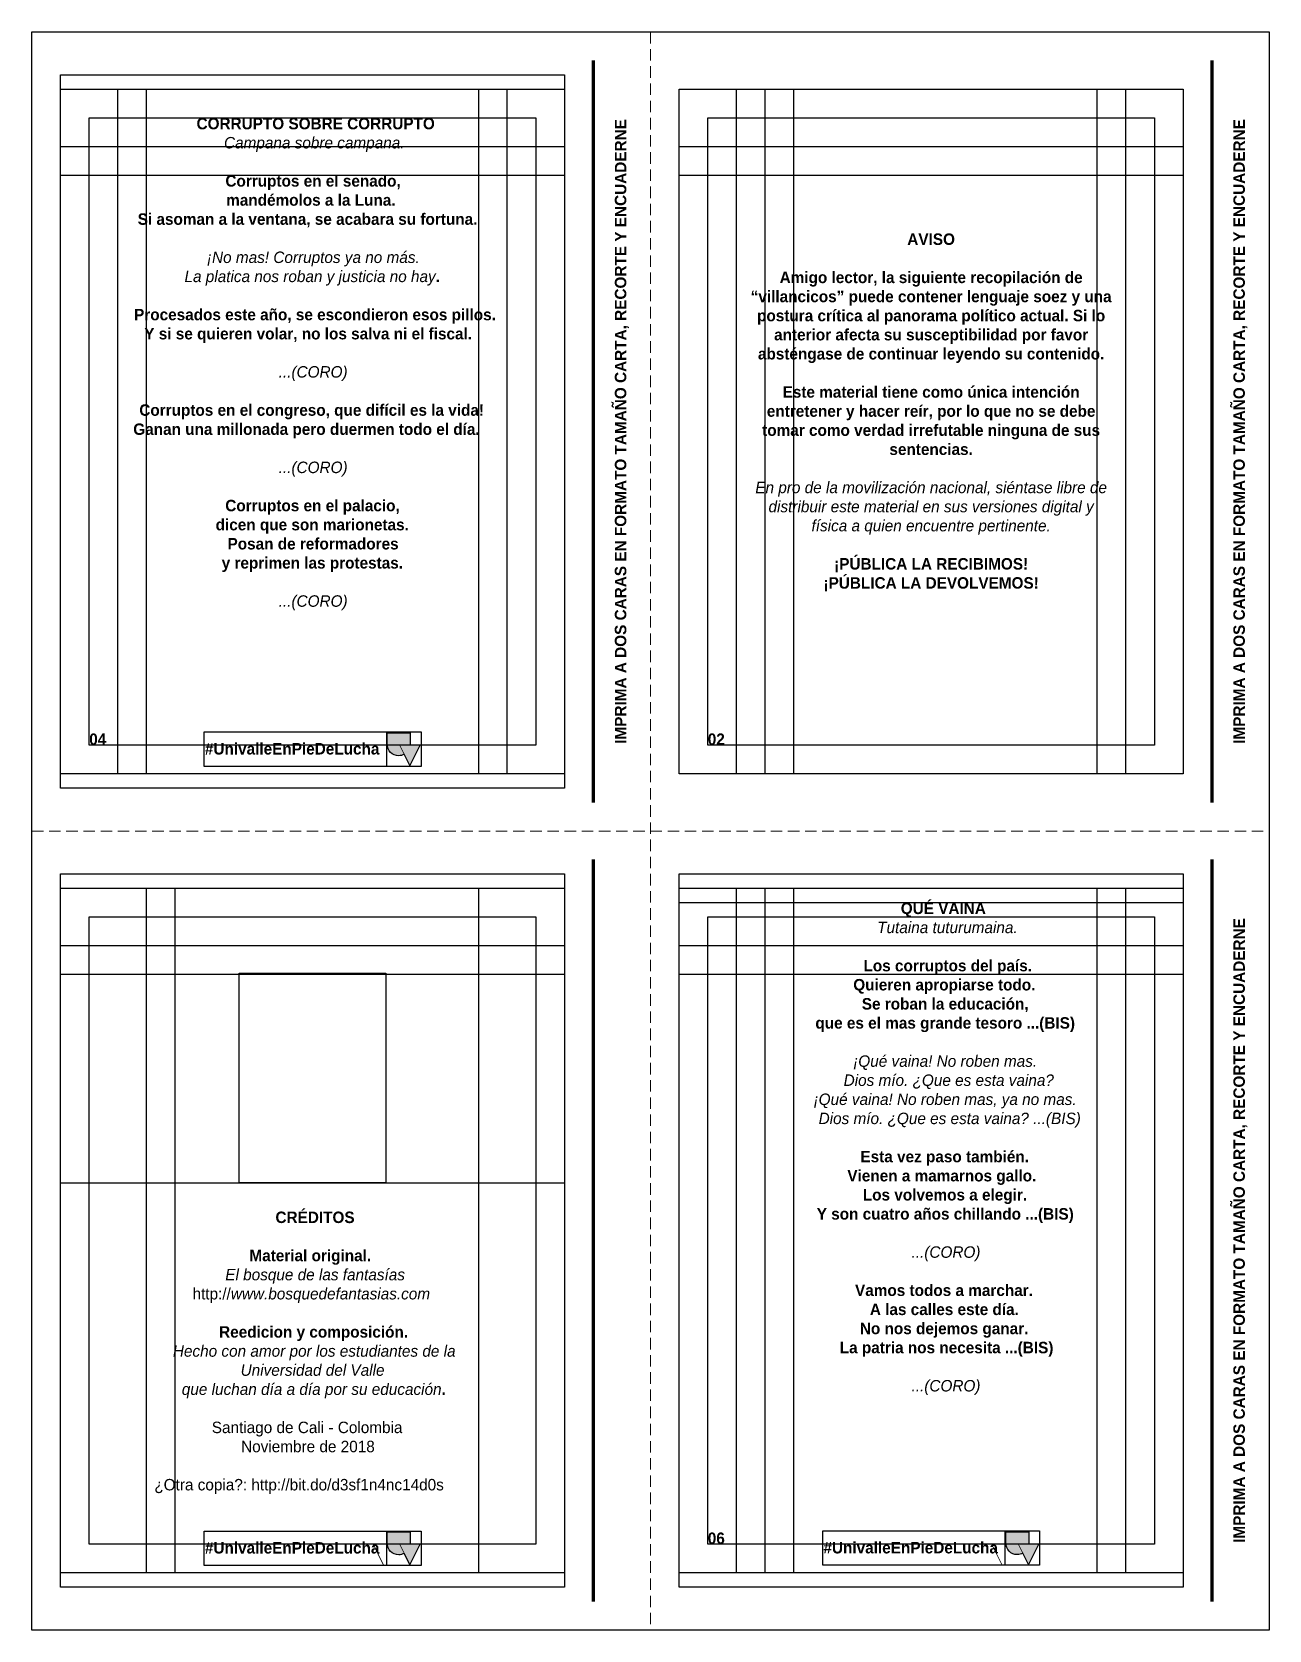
# Paper-space layout '01 Univalle' of a CAD drawing. Header units: millimetres. Extents: x -1 to 215, y -1 to 278.
import ezdxf

# ---------------------------------------------------------------- set-up
doc = ezdxf.new("R2010")
doc.units = ezdxf.units.MM
doc.linetypes.add('JIS_02_2.0', pattern=[3, 2, -1])
doc.layers.get('defpoints').update_dxf_attribs({"color": 6})
doc.layers.add('h1', color=1, linetype='Continuous', true_color=0xff0000)
doc.layers.add('h3', color=7, linetype='Continuous', true_color=0xff6464)
doc.layers.add('img', color=255, linetype='Continuous')
doc.layers.add('relleno white', color=255, linetype='Continuous')
for name, color, linetype, lineweight, true_color in [('rotulo solid h1', 1, 'Continuous', 9, 0xff0000), ('rotulo solid h4', 7, 'Continuous', 100, 0xffc8c8), ('rotulo striped h2', 7, 'JIS_02_2.0', 9, 0xff6464)]:
    doc.layers.add(name, color=color, linetype=linetype, lineweight=lineweight, true_color=true_color)
doc.styles.get("Standard").update_dxf_attribs({"font": 'arial.ttf'})
picture_1 = doc.add_image_def('image5.png', size_in_pixel=(1653, 2339))
picture_2 = doc.add_image_def('image6.png', size_in_pixel=(1653, 2339))
picture_3 = doc.add_image_def('image7.png', size_in_pixel=(1653, 2339))
picture_4 = doc.add_image_def('image8.png', size_in_pixel=(240, 343))

psp = doc.layouts.new('01 Univalle')

# ---------------------------------------------------------------- hatches: boundary and pattern name
at = {"layer": 'relleno white'}
h = psp.add_hatch(color=256, dxfattribs=at)
h.dxf.hatch_style = 1
edge = h.paths.add_edge_path()
edge.add_line((65.03807722871986, 153.5381219668909), (66.78807722871983, 153.5381219668909))
edge.add_line((66.78807722871983, 153.5381219668909), (64.98807722871985, 149.9381219668909))
edge.add_line((64.98807722871985, 149.9381219668909), (64.0116095448674, 151.8910573345958))
edge.add_arc((63.03807722871971, 153.6381219668914), 2.000000000000462, 270.00000000000324, 299.1282512180489, ccw=False)
edge.add_arc((63.03807722871983, 153.6381219668909), 1.999999999999972, 180, 270, ccw=False)
edge.add_line((61.03807722871986, 153.6381219668909), (61.03807722871986, 155.6381219668909))
edge.add_line((61.03807722871986, 155.6381219668909), (65.03807722871986, 155.6381219668909))
edge.add_line((65.03807722871986, 155.6381219668909), (65.03807722871986, 153.5381219668909))
h = psp.add_hatch(color=256, dxfattribs=at)
h.dxf.hatch_style = 1
edge = h.paths.add_edge_path()
edge.add_line((65.03807722871989, 14.03680107994319), (66.78807722871986, 14.03680107994319))
edge.add_line((66.78807722871986, 14.03680107994319), (64.98807722871987, 10.43680107994322))
edge.add_line((64.98807722871987, 10.43680107994322), (64.01160954486743, 12.38973644764812))
edge.add_arc((63.03807722871974, 14.13680107994367), 2.000000000000462, 270.00000000000324, 299.1282512180489, ccw=False)
edge.add_arc((63.03807722871986, 14.13680107994318), 1.999999999999972, 180, 270, ccw=False)
edge.add_line((61.03807722871989, 14.13680107994318), (61.03807722871989, 16.13680107994324))
edge.add_line((61.03807722871989, 16.13680107994324), (65.03807722871989, 16.13680107994324))
edge.add_line((65.03807722871989, 16.13680107994324), (65.03807722871989, 14.03680107994319))
h = psp.add_hatch(color=256, dxfattribs=at)
h.dxf.hatch_style = 1
edge = h.paths.add_edge_path()
edge.add_line((173.0380772287199, 14.06229419776855), (174.7880772287198, 14.06229419776855))
edge.add_line((174.7880772287198, 14.06229419776855), (172.9880772287198, 10.46229419776859))
edge.add_line((172.9880772287198, 10.46229419776859), (172.0116095448674, 12.41522956547348))
edge.add_arc((171.0380772287197, 14.16229419776903), 2.000000000000462, 270.00000000000324, 299.1282512180489, ccw=False)
edge.add_arc((171.0380772287198, 14.16229419776855), 1.999999999999972, 180, 270, ccw=False)
edge.add_line((169.0380772287199, 14.16229419776855), (169.0380772287199, 16.1622941977686))
edge.add_line((169.0380772287199, 16.1622941977686), (173.0380772287199, 16.1622941977686))
edge.add_line((173.0380772287199, 16.1622941977686), (173.0380772287199, 14.06229419776855))

# ---------------------------------------------------------------- linework, layer by layer
at = {"layer": 'defpoints'}
for points in [[(-0.9999999999999982, 278), (215, 278), (215, -1), (-0.9999999999999982, -1)], [(4.000000000000002, 268), (92, 268), (92, 148.5), (4, 148.5)], [(112, 268), (200, 268), (200, 148.5), (112, 148.5)], [(9.000000000000002, 263), (87, 263), (87, 153.5), (9.000000000000002, 153.5)], [(117, 263), (195, 263), (195, 153.5), (117, 153.5)], [(29.06192277128019, 155.7881219668909), (66.93807722871992, 155.7881219668909), (66.93807722871986, 149.7881219668909), (29.06192277128014, 149.7881219668909)], [(60.93807722871986, 155.7881219668909), (66.93807722871986, 155.7881219668909), (66.93807722871986, 149.7881219668909), (60.93807722871986, 149.7881219668909)], [(4.000000000000018, 128.5), (92.00000000000001, 128.5), (92.00000000000001, 8.999999999999986), (4.000000000000014, 9)], [(112, 128.5), (200, 128.5), (200, 8.999999999999986), (112, 9)], [(9.000000000000016, 123.5), (87.00000000000001, 123.5), (87.00000000000001, 14), (9.000000000000016, 14)], [(117, 123.5), (195, 123.5), (195, 14), (117, 14)], [(29.06192277128022, 16.28680107994319), (66.93807722871995, 16.28680107994319), (66.93807722871989, 10.28680107994319), (29.06192277128017, 10.28680107994319)], [(60.93807722871989, 16.28680107994319), (66.93807722871989, 16.28680107994319), (66.93807722871989, 10.28680107994319), (60.93807722871989, 10.28680107994319)], [(137.0619227712802, 16.31229419776855), (174.9380772287199, 16.31229419776855), (174.9380772287199, 10.31229419776855), (137.0619227712801, 10.31229419776855)], [(168.9380772287199, 16.31229419776855), (174.9380772287199, 16.31229419776855), (174.9380772287199, 10.31229419776855), (168.9380772287199, 10.31229419776855)]]:
    psp.add_lwpolyline(points, close=True, dxfattribs=at)
for points in [[(14, 148.5), (14, 268)], [(19, 148.5), (19, 268)], [(77, 148.5), (77, 268)], [(82, 148.5), (82, 268)], [(122, 148.5), (122, 268)], [(127, 148.5), (127, 268)], [(132, 148.5), (132, 268)], [(185, 148.5), (185, 268)], [(190, 148.5), (190, 268)], [(4, 258), (92, 258)], [(112, 258), (200, 258)], [(4, 253), (92, 253)], [(112, 253), (200, 253)], [(19.00000000000006, 9.000000000000028), (19.00000000000006, 128.5)], [(24.00000000000006, 9.000000000000028), (24.00000000000006, 128.5)], [(77.00000000000006, 9.000000000000028), (77.00000000000006, 128.5)], [(122, 9.000000000000028), (122, 128.5)], [(127, 9.000000000000028), (127, 128.5)], [(132, 9.000000000000028), (132, 128.5)], [(185, 9.000000000000028), (185, 128.5)], [(190, 9.000000000000028), (190, 128.5)], [(112, 126), (200, 126)], [(4.000000000000057, 118.5), (92.00000000000006, 118.5)], [(112, 118.5), (200, 118.5)], [(4.000000000000057, 113.5), (92.00000000000006, 113.5)], [(112, 113.5), (200, 113.5)], [(4.000000000000057, 77.05416666666667), (92.00000000000006, 77.05416666666667)]]:
    psp.add_lwpolyline(points, dxfattribs=at)
for points in [[(65.03807722871986, 153.5381219668909), (66.78807722871983, 153.5381219668909), (64.98807722871985, 149.9381219668909), (64.0116095448674, 151.8910573345958, -0.1277847666028438), (63.03807722871983, 151.6381219668909, -0.414213562373095), (61.03807722871986, 153.6381219668909), (61.03807722871986, 155.6381219668909), (65.03807722871986, 155.6381219668909)], [(65.03807722871989, 14.03680107994319), (66.78807722871986, 14.03680107994319), (64.98807722871987, 10.43680107994322), (64.01160954486743, 12.38973644764812, -0.1277847666028438), (63.03807722871986, 12.13680107994321, -0.414213562373095), (61.03807722871989, 14.13680107994318), (61.03807722871989, 16.13680107994324), (65.03807722871989, 16.13680107994324)], [(173.0380772287199, 14.06229419776855), (174.7880772287198, 14.06229419776855), (172.9880772287198, 10.46229419776859), (172.0116095448674, 12.41522956547348, -0.1277847666028438), (171.0380772287198, 12.16229419776857, -0.414213562373095), (169.0380772287199, 14.16229419776855), (169.0380772287199, 16.1622941977686), (173.0380772287199, 16.1622941977686)]]:
    psp.add_lwpolyline(points, format="xyb", close=True, dxfattribs=at)
at = {"layer": 'rotulo solid h1'}
for points in [[(64.98807722871985, 149.9381219668909), (63.18807722871988, 153.5381219668909), (66.78807722871983, 153.5381219668909)], [(60.35085751876204, 10.43680107994322), (58.55085751876209, 14.03680107994322), (62.150857518762, 14.03680107994319)], [(64.98807722871987, 10.43680107994322), (63.18807722871991, 14.03680107994322), (66.78807722871986, 14.03680107994319)], [(168.350857518762, 10.46229419776859), (166.5508575187621, 14.06229419776858), (170.150857518762, 14.06229419776855)], [(172.9880772287198, 10.46229419776859), (171.1880772287199, 14.06229419776858), (174.7880772287198, 14.06229419776855)]]:
    psp.add_lwpolyline(points, dxfattribs=at)
at = {"layer": 'rotulo solid h4'}
for points in [[(96.99999999999999, 273), (97, 143.5)], [(205, 273), (205, 143.5)], [(97.00000000000001, 133.5), (97.00000000000003, 4)], [(205, 133.5), (205, 4)]]:
    psp.add_lwpolyline(points, dxfattribs=at)
at = {"layer": 'rotulo striped h2'}
for points in [[(107, 278), (107, -1)], [(-0.9999999999999982, 138.5), (215, 138.5)]]:
    psp.add_lwpolyline(points, dxfattribs=at)

# ---------------------------------------------------------------- texts
at = {"layer": 'h1', "char_height": 2}
for s, width, heights, insert, attachment_point in [('\\pi18.73496;{\\fTw Cen MT|b1|i0|c0|p34;CORRUPTO SOBRE CORRUPTO\\P\\pi23.53137;\\fTw Cen MT|b0|i1|c0|p34;\\C11;\\c6579455;Campana sobre campana.\\H1.34472x; \\H0.74365x;\\P\\pi39;\\fTw Cen MT|b1|i0|c0|p34;\\H1.22069x;\\C256; \\H0.81921x;\\P\\pi23.77456;Corruptos en el senado,\\H1.27652x; \\H0.78338x;\\P\\pi23.91318;mandémolos a la Luna.\\H1.26629x; \\H0.78971x;\\P\\pi8.46458;Si asoman a la ventana, se acabara su fortuna.\\H1.27275x; \\H0.7857x;\\P\\pi39;\\H1.25232x; \\H0.79852x;\\P\\pi20.55178;\\fTw Cen MT|b0|i1|c0|p34;¡No mas! Corruptos ya no más.\\H1.2583x; \\H0.79472x;\\P\\pi16.63399;La platica nos roban y justicia no hay\\fTw Cen MT|b1|i0|c0|p34;.\\H1.2563x; \\H0.79599x;\\P\\pi39;\\H1.25017x; \\H0.79989x;\\P\\pi7.83321;Procesados este año, se escondieron esos pillos.\\H1.26898x; \\H0.78803x;\\P\\pi9.61158;Y si se quieren volar, no los salva ni el fiscal.\\H1.27299x; \\H0.78555x;\\P\\pi39;\\H1.25224x; \\H0.79857x;\\P\\pi33.07785;\\fTw Cen MT|b0|i1|c0|p34;\\C11;\\c6579455;...(CORO)\\H1.24925x; \\H0.80048x;\\P\\pi39;\\fTw Cen MT|b1|i0|c0|p34;\\H1.25025x;\\C256; \\H0.79984x;\\P\\pi8.73953;Corruptos en el congreso, que difícil es la vida!\\H1.26972x; \\H0.78758x;\\P\\pi7.69231;Ganan una millonada pero duermen todo el día.\\H1.27237x; \\H0.78594x;\\P\\pi39;\\H1.25206x; \\H0.79868x;\\P\\pi33.07785;\\fTw Cen MT|b0|i1|c0|p34;\\C11;\\c6579455;...(CORO)\\H1.24931x; \\H0.80044x;\\P\\pi39;\\fTw Cen MT|b1|i0|c0|p34;\\H1.25023x;\\C256; \\H0.79985x;\\P\\pi23.75171;Corruptos en el palacio,\\H1.26896x; \\H0.78804x;\\P\\pi22.07083;dicen que son marionetas. \\H1.27224x; \\H0.78602x;\\P\\pi24.14623;Posan de reformadores\\H1.27191x; \\H0.78622x;\\P\\pi23.12567;y reprimen las protestas.\\H1.27164x; \\H0.78639x;\\P\\pi39;\\H1.25231x; \\H0.79853x;\\P\\pi33.07785;\\fTw Cen MT|b0|i1|c0|p34;\\C11;\\c6579455;...(CORO)\\H1.24923x; }', 78, [0], (9.000000000000002, 263), 1), ('{\\fTw Cen MT|b1|i0|c0|p34;AVISO \\P\\PAmigo lector, la siguiente recopilación de “villancicos” puede contener lenguaje soez y una postura crítica al panorama político actual. Si lo anterior afecta su susceptibilidad por favor absténgase de continuar leyendo su contenido.  \\P\\PEste material tiene como única intención entretener y hacer reír, por lo que no se debe tomar como verdad irrefutable ninguna de sus sentencias. \\P\\P\\fTw Cen MT|b0|i1|c0|p34;\\C11;\\c6579455;En pro de la movilización nacional, siéntase libre de distribuir este material en sus versiones digital y física a quien encuentre pertinente. \\fTw Cen MT|b1|i0|c0|p34;\\P\\C256;\\P¡PÚBLICA LA RECIBIMOS! \\P¡PÚBLICA LA DEVOLVEMOS! \\P\\P }', 63, [179.8472093934483], (156, 208.25), 5), ('{\\fTw Cen MT|b1|i0|c0|p34;04}', 10.00000000000003, [52.38720165739741], (9.000000000000028, 153.5), 7), ('{\\fTw Cen MT|b1|i0|c0|p34;\\C255;#UnivalleEnPieDeLucha}', 58, [0], (44.43280742558832, 152.8393868232059), 5), ('{\\fTw Cen MT|b1|i0|c0|p34;02}', 10.00000000000003, [52.38720165739741], (117, 153.5), 7), ('\\pi18.69726;{\\fTw Cen MT|b1|i0|c0|p34;QUÉ VAINA\\P\\pi14.58012;\\fTw Cen MT|b0|i1|c0|p34;\\C11;\\c6579455;Tutaina tuturumaina.\\H1.48071x; \\H0.67535x;\\P\\pi26.5;\\H1.1731x;\\C252; \\H0.85244x;\\P\\pi12.18774;\\fTw Cen MT|b1|i0|c0|p34;\\C256;Los corruptos del país.\\H1.29239x; \\H0.77376x;\\P\\pi10.40404;Quieren apropiarse todo.\\H1.26329x; \\H0.79158x;\\P\\pi11.89071;Se roban la educación,\\H1.27413x; \\H0.78485x;\\P\\pi3.79018;que es el mas grande tesoro ...(BIS)\\H1.28423x; \\H0.77868x;\\P\\pi26.5;\\H1.25497x; \\H0.79683x;\\P\\pi10.39494;\\fTw Cen MT|b0|i1|c0|p34;\\C11;\\c6579455;¡Qué vaina! No roben mas.\\H1.25741x; \\H0.79528x;\\P\\pi8.72222;Dios mío. ¿Que es esta vaina?\\H1.25206x; \\H0.79868x;\\P\\pi3.47279;¡Qué vaina! No roben mas, ya no mas.\\H1.25838x; \\H0.79467x;\\P\\pi4.35639;Dios mío. ¿Que es esta vaina? ...(BIS)\\H1.25174x;\\C252; \\H0.79889x;\\P\\pi26.5;\\fTw Cen MT|b1|i0|c0|p34;\\H1.24942x;\\C256; \\H0.80037x;\\P\\pi11.65461;Esta vez paso también.\\H1.26923x; \\H0.78788x;\\P\\pi9.369;Vienen a mamarnos gallo.\\H1.27215x; \\H0.78607x;\\P\\pi12.07273;Los volvemos a elegir.\\H1.27118x; \\H0.78667x;\\P\\pi4.02551;Y son cuatro años chillando ...(BIS)\\H1.28521x; \\H0.77808x;\\P\\pi26.5;\\H1.25464x; \\H0.79704x;\\P\\pi20.57785;\\fTw Cen MT|b0|i1|c0|p34;\\C11;\\c6579455;...(CORO)\\H1.24845x; \\H0.80099x;\\P\\pi26.5;\\fTw Cen MT|b1|i0|c0|p34;\\H1.25052x;\\C256; \\H0.79967x;\\P\\pi10.71478;Vamos todos a marchar.\\H1.26658x; \\H0.78953x;\\P\\pi13.2997;A las calles este día.\\H1.26961x; \\H0.78765x;\\P\\pi11.55636;No nos dejemos ganar.\\H1.27012x; \\H0.78733x;\\P\\pi8.04455;La patria nos necesita ...(BIS)\\H1.28518x; \\H0.7781x;\\P\\pi26.5;\\H1.25465x; \\H0.79704x;\\P\\pi20.57785;\\fTw Cen MT|b0|i1|c0|p34;\\C11;\\c6579455;...(CORO)\\H1.24845x; }', 53, [0], (132, 126), 1), ('\\pi32.51942;{\\fTw Cen MT|b1|i0|c0|p34;CRÉDITOS\\P\\pi39;\\P\\pi27.97182;Material original.\\P\\pi23.7551;\\fTw Cen MT|b0|i1|c0|p34;\\C11;\\c6579455;El bosque de las fantasías\\fTw Cen MT|b1|i0|c0|p34;\\P\\pi18.03779;\\fTw Cen MT|b0|i0|c0|p34;http://\\fTw Cen MT|b0|i1|c0|p34;www.bosquedefantasias.com\\C256;\\P\\pi39;\\P\\pi22.68012;\\fTw Cen MT|b1|i0|c0|p34;Reedicion y composición.\\P\\pi14.60695;\\fTw Cen MT|b0|i1|c0|p34;\\C11;\\c6579455;Hecho con amor por los estudiantes de la\\P\\pi26.43311;Universidad del Valle\\fTw Cen MT|b1|i0|c0|p34;\\P\\pi16.16838;\\fTw Cen MT|b0|i1|c0|p34;que luchan día a día por su educación\\fTw Cen MT|b1|i0|c0|p34;.\\P\\pi39;\\P\\pi21.39758;\\fTw Cen MT|b0|i0|c0|p34;Santiago de Cali - Colombia\\P\\pi26.5155;Noviembre de 2018\\P\\pi39;\\P\\pi11.36357;¿Otra copia?: http://bit.do/d3sf1n4nc14d0s}', 78, [179.8472093934483], (9.000000000000016, 72.05416666666667), 1), ('{\\fTw Cen MT|b1|i0|c0|p34;\\C255;#UnivalleEnPieDeLucha}', 58, [0], (44.43280742558835, 13.33806593625823), 5), ('{\\fTw Cen MT|b1|i0|c0|p34;06}', 10.00000000000003, [52.38720165739741], (117, 14), 7), ('{\\fTw Cen MT|b1|i0|c0|p34;\\C255;#UnivalleEnPieDeLucha}', 58, [0], (152.4328074255883, 13.36355905408359), 5)]:
    psp.add_mtext_dynamic_manual_height_columns(s, width=width, gutter_width=12.5, heights=heights, dxfattribs=dict(at, insert=insert, attachment_point=attachment_point))
at = {"layer": 'h3', "char_height": 2, "attachment_point": 5, "rotation": 90}
for insert in [(102, 208.25), (210, 208.25), (210, 68.75)]:
    psp.add_mtext_dynamic_manual_height_columns('{\\fTw Cen MT|b1|i0|c0|p34;IMPRIMA A DOS CARAS EN FORMATO TAMAÑO CARTA, RECORTE Y ENCUADERNE}', width=121.625, gutter_width=12.5, heights=[0], dxfattribs=dict(at, insert=insert))

# ---------------------------------------------------------------- pictures from other files: only their frames are drawn
at = {"layer": 'img'}
image = psp.add_image(picture_2, insert=(3.999999999999996, 145.989866908651), size_in_units=(87.99999999999999, 124.5202661826981), dxfattribs=at)
image.dxf.flags = 7
image = psp.add_image(picture_1, insert=(4.000000000000028, 6.489866908650953), size_in_units=(87.99999999999999, 124.5202661826981), dxfattribs=at)
image.dxf.flags = 7
image = psp.add_image(picture_3, insert=(112, 6.489866908650953), size_in_units=(87.99999999999999, 124.5202661826981), dxfattribs=at)
image.dxf.flags = 7
image = psp.add_image(picture_4, insert=(35.1900379570333, 77.05416666666667), size_in_units=(25.619924085933526, 36.615141506146664), dxfattribs=at)
image.dxf.flags = 15

doc.saveas('drawing.dxf')
